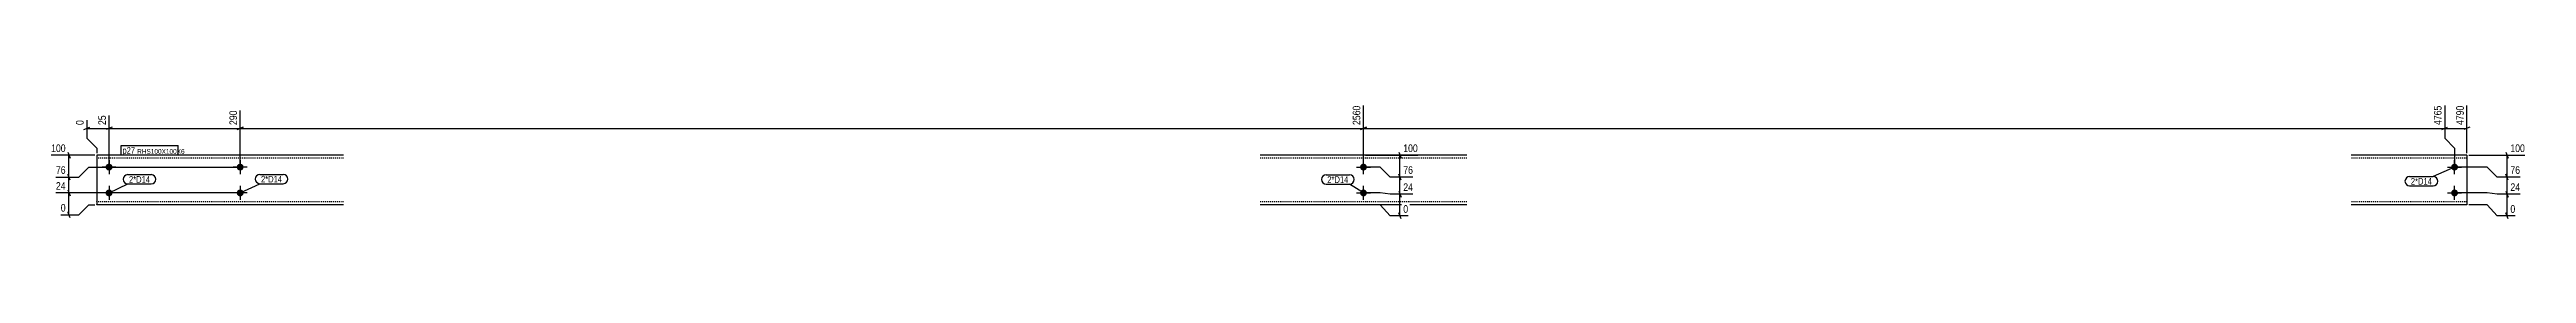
# Model space of a CAD drawing. Header units: millimetres. Extents: x 12 to 16228, y 12 to 243.
# Drawn here: x 11223 to 16228, y 12 to 243 of the extents above; entities that cross this region are included whole.
import ezdxf

# ---------------------------------------------------------------- set-up
doc = ezdxf.new("R2010")
doc.units = ezdxf.units.MM
doc.linetypes.add('DXK_LINE_DOT2', pattern=[3.9198, 1.9599, -1.9599])
for name, color, linetype in [('MÅLSÆTNING', 7, 'Continuous'), ('STÅL', 7, 'Continuous'), ('TEKST', 7, 'Continuous')]:
    doc.layers.add(name, color=color, linetype=linetype)
doc.styles.add('Arial Narrow', font='ARIALN.TTF', dxfattribs={"height": 0.2})

msp = doc.modelspace()

# ---------------------------------------------------------------- hatches: boundary and pattern name
at = {"layer": 'STÅL', "linetype": 'Continuous'}
for points in [[(11343.2, 109.4, -1), (11343.2, 123.4, -1)], [(11608.2, 109.4, -1), (11608.2, 123.4, -1)], [(13878.2, 123.4, -1), (13878.2, 109.4, -1)], [(16083.2, 123.4, -1), (16083.2, 109.4, -1)], [(11343.2, 57.4, -1), (11343.2, 71.4, -1)], [(11608.2, 57.4, -1), (11608.2, 71.4, -1)], [(13878.2, 71.4, -1), (13878.2, 57.4, -1)], [(16083.2, 71.4, -1), (16083.2, 57.4, -1)]]:
    msp.add_hatch(color=3, dxfattribs=at).paths.add_polyline_path(points)

# ---------------------------------------------------------------- linework, layer by layer
at = {"layer": 'MÅLSÆTNING', "color": 7, "linetype": 'Continuous'}
for p, q in [((11298.2, 211), (11298.2, 174.4)), ((11343.2, 120.4), (11343.2, 220.7)), ((11608.2, 120.4), (11608.2, 230.5)), ((11608.2, 120.4), (11608.2, 230.5)), ((13878.2, 120.4), (13878.2, 240.2)), ((13878.2, 120.4), (13878.2, 240.2)), ((16063.2, 240.2), (16063.2, 174.4)), ((16108.2, 144.4), (16108.2, 240.2)), ((11292.2, 192), (11304.2, 196.8)), ((11298.2, 194.4), (11343.2, 194.4)), ((11298.2, 174.4), (11318.2, 154.4)), ((11318.2, 154.4), (11318.2, 144.4)), ((11349.2, 196.8), (11337.2, 192)), ((11614.2, 196.8), (11602.2, 192)), ((11602.2, 192), (11614.2, 196.8)), ((11608.2, 194.4), (13878.2, 194.4)), ((13884.2, 196.8), (13872.2, 192)), ((13872.2, 192), (13884.2, 196.8)), ((16057.2, 192), (16069.2, 196.8)), ((16063.2, 194.4), (16108.2, 194.4)), ((16063.2, 174.4), (16083.2, 154.4)), ((16083.2, 154.4), (16083.2, 120.4)), ((16083.2, 154.4), (16083.2, 120.4)), ((16114.2, 196.8), (16102.2, 192)), ((11314.2, 140.4), (11226.2, 140.4)), ((11259.8, 146.4), (11264.6, 134.4)), ((11302.2, 116.4), (11604.2, 116.4)), ((11302.2, 116.4), (11604.2, 116.4)), ((13911.9, 116.4), (13882.2, 116.4)), ((13911.9, 116.4), (13882.2, 116.4)), ((13931.9, 96.4), (13911.9, 116.4)), ((13954.3, 90.4), (13949.5, 102.4)), ((16149.2, 116.4), (16087.2, 116.4)), ((16149.2, 116.4), (16087.2, 116.4)), ((16112.2, 140.4), (16225.3, 140.4)), ((16169.2, 96.4), (16149.2, 116.4)), ((16169.2, 96.4), (16149.2, 116.4)), ((16186.8, 146.4), (16191.6, 134.4)), ((16191.6, 90.4), (16186.8, 102.4)), ((16191.6, 90.4), (16186.8, 102.4)), ((16189.2, 96.4), (16189.2, 140.4)), ((11604.2, 64.4), (11235.9, 64.4)), ((11259.8, 70.4), (11264.6, 58.4)), ((11262.2, 20.4), (11262.2, 64.4)), ((13911.9, 64.4), (13882.2, 64.4)), ((13911.9, 64.4), (13882.2, 64.4)), ((13931.9, 62), (13911.9, 64.4)), ((13931.9, 62), (13911.9, 64.4)), ((13978.2, 96.4), (13931.9, 96.4)), ((13978.2, 62), (13931.9, 62)), ((13978.2, 62), (13931.9, 62)), ((13949.5, 68), (13954.3, 56)), ((13949.5, 68), (13954.3, 56)), ((13951.9, 62), (13951.9, 96.4)), ((13951.9, 18), (13951.9, 62)), ((16149.2, 64.4), (16087.2, 64.4)), ((16149.2, 64.4), (16087.2, 64.4)), ((16169.2, 62), (16149.2, 64.4)), ((16169.2, 62), (16149.2, 64.4)), ((16215.5, 96.4), (16169.2, 96.4)), ((16215.5, 96.4), (16169.2, 96.4)), ((16215.5, 62), (16169.2, 62)), ((16215.5, 62), (16169.2, 62)), ((16186.8, 68), (16191.6, 56)), ((16186.8, 68), (16191.6, 56)), ((16189.2, 62), (16189.2, 96.4)), ((16189.2, 18), (16189.2, 62)), ((11245.7, 20.4), (11282.2, 20.4)), ((11264.6, 14.4), (11259.8, 26.4)), ((11282.2, 20.4), (11302.2, 40.4)), ((11302.2, 40.4), (11314.2, 40.4)), ((13911.9, 40.4), (13882.2, 40.4)), ((13931.9, 18), (13911.9, 40.4)), ((13968.4, 18), (13931.9, 18)), ((13954.3, 12), (13949.5, 24)), ((16149.2, 40.4), (16112.2, 40.4)), ((16169.2, 18), (16149.2, 40.4)), ((16205.8, 18), (16169.2, 18)), ((16191.6, 12), (16186.8, 24))]:
    msp.add_line(p, q, dxfattribs=at)
at = {"layer": 'STÅL', "color": 2, "linetype": 'Continuous'}
for p, q in [((11817.2, 140.4), (11318.2, 140.4)), ((11318.2, 140.4), (11318.2, 41.3)), ((14087.2, 140.4), (13669.2, 140.4)), ((16108.2, 140.4), (15874.2, 140.4)), ((16108.2, 140.4), (16108.2, 139.5)), ((16108.2, 139.5), (16108.2, 136.9)), ((16108.2, 136.9), (16108.2, 40.4)), ((11318.2, 40.4), (11318.2, 41.3)), ((11817.2, 40.4), (11318.2, 40.4)), ((14087.2, 40.4), (13669.2, 40.4)), ((16108.2, 40.4), (15874.2, 40.4))]:
    msp.add_line(p, q, dxfattribs=at)
at = {"layer": 'STÅL', "color": 7, "linetype": 'DXK_LINE_DOT2'}
for p, q in [((11817.2, 134.4), (11318.2, 134.4)), ((14087.2, 134.4), (13669.2, 134.4)), ((16108.2, 134.4), (15874.2, 134.4)), ((11318.2, 46.4), (11318.2, 46.9)), ((11817.2, 46.4), (11318.2, 46.4)), ((14087.2, 46.4), (13669.2, 46.4)), ((16108.2, 46.4), (15874.2, 46.4)), ((16108.2, 46.4), (16108.2, 46.9))]:
    msp.add_line(p, q, dxfattribs=at)
at = {"layer": 'STÅL', "color": 3, "linetype": 'Continuous'}
for p, q in [((11357.2, 116.4), (11329.2, 116.4)), ((11343.2, 130.4), (11343.2, 102.4)), ((11622.2, 116.4), (11594.2, 116.4)), ((11608.2, 130.4), (11608.2, 102.4)), ((13864.2, 116.4), (13892.2, 116.4)), ((13878.2, 102.4), (13878.2, 130.4)), ((16069.2, 116.4), (16097.2, 116.4)), ((16083.2, 102.4), (16083.2, 130.4)), ((11357.2, 64.4), (11329.2, 64.4)), ((11343.2, 78.4), (11343.2, 50.4)), ((11622.2, 64.4), (11594.2, 64.4)), ((11608.2, 78.4), (11608.2, 50.4)), ((13864.2, 64.4), (13892.2, 64.4)), ((13878.2, 50.4), (13878.2, 78.4)), ((16069.2, 64.4), (16097.2, 64.4)), ((16083.2, 50.4), (16083.2, 78.4))]:
    msp.add_line(p, q, dxfattribs=at)

# ---------------------------------------------------------------- wipeouts: each hides what was drawn before it
at = {"color": 0}
for points in [[(11692.9, 85.4), (11692.9, 99.4), (11650.3, 99.4), (11650.3, 85.4)], [(16037.4, 81), (16037.4, 95), (15994.8, 95), (15994.8, 81)]]:
    msp.add_wipeout(points, dxfattribs=at).dxf.layer = 'TEKST'

# ---------------------------------------------------------------- next in the draw order: wipeouts: each hides what was drawn before it
at = {"color": 0, "linetype": 'Continuous'}
for points in [[(11340, 223.9), (11317.6, 223.9), (11317.6, 198), (11340, 198)], [(16105, 243.4), (16082.6, 243.4), (16082.6, 198), (16105, 198)], [(16228.5, 143.6), (16228.5, 166), (16192.8, 166), (16192.8, 143.6)], [(13981.4, 99.6), (13981.4, 122), (13955.5, 122), (13955.5, 99.6)], [(11258.6, 67.6), (11258.6, 90), (11232.7, 90), (11232.7, 67.6)]]:
    msp.add_wipeout(points, dxfattribs=at).dxf.layer = 'MÅLSÆTNING'
at = {"color": 0}
for points in [[(11395.8, 143.2), (11395.8, 157.2), (11370.2, 157.2), (11370.2, 143.2)], [(11692.9, 85.4), (11692.9, 99.4), (11650.3, 99.4), (11650.3, 85.4)], [(13847.8, 84.6), (13847.8, 98.6), (13805.2, 98.6), (13805.2, 84.6)], [(16037.4, 81), (16037.4, 95), (15994.8, 95), (15994.8, 81)]]:
    msp.add_wipeout(points, dxfattribs=at).dxf.layer = 'TEKST'

# ---------------------------------------------------------------- next in the draw order: linework, layer by layer
at = {"layer": 'MÅLSÆTNING', "color": 7, "linetype": 'Continuous'}
for p, q in [((11343.2, 120.4), (11343.2, 220.7)), ((16063.2, 240.2), (16063.2, 174.4)), ((11349.2, 196.8), (11337.2, 192)), ((11343.2, 194.4), (11608.2, 194.4)), ((13878.2, 194.4), (16063.2, 194.4)), ((16057.2, 192), (16069.2, 196.8)), ((16063.2, 174.4), (16083.2, 154.4)), ((11264.6, 90.4), (11259.8, 102.4)), ((11264.6, 90.4), (11259.8, 102.4)), ((11262.2, 96.4), (11262.2, 140.4)), ((11282.2, 96.4), (11302.2, 116.4)), ((11282.2, 96.4), (11302.2, 116.4)), ((13882.2, 140.4), (13987.9, 140.4)), ((13949.5, 146.4), (13954.3, 134.4)), ((11235.9, 96.4), (11282.2, 96.4)), ((11235.9, 96.4), (11282.2, 96.4))]:
    msp.add_line(p, q, dxfattribs=at)
at = {"layer": 'TEKST', "color": 7, "linetype": 'Continuous'}
for p, q in [((11647.9, 101.8), (11695.3, 101.8)), ((16083.2, 116.4), (16039.8, 97.4)), ((11608.2, 64.4), (11647.9, 83)), ((11647.9, 83), (11695.3, 83)), ((15992.4, 97.4), (16039.8, 97.4)), ((15992.4, 78.6), (16039.8, 78.6))]:
    msp.add_line(p, q, dxfattribs=at)
for centre, start, end in [((11647.9, 92.4), 90, 270), ((11695.3, 92.4), 270, 90), ((15992.4, 88), 90, 270), ((16039.8, 88), 270, 90)]:
    msp.add_arc(centre, 9.4, start, end, dxfattribs=at)

# ---------------------------------------------------------------- next in the draw order: texts
at = {"layer": 'MÅLSÆTNING', "color": 3, "linetype": 'Continuous', "style": 'Arial Narrow'}
for s, p in [('25', (11336.8, 201.2)), ('4790', (16101.8, 201.2))]:
    msp.add_text(s, height=15.27, rotation=90.0002, dxfattribs=at).set_placement(p)
for s, p in [('100', (16196, 146.8)), ('76', (13958.7, 102.8))]:
    msp.add_text(s, height=15.27, dxfattribs=at).set_placement(p)
at = {"layer": 'TEKST', "color": 3, "style": 'Arial Narrow'}
for p in [(11650.3, 85.4), (15994.8, 81)]:
    msp.add_text('2*D14', height=13.36, dxfattribs=at).set_placement(p)

# ---------------------------------------------------------------- next in the draw order: wipeouts: each hides what was drawn before it
at = {"color": 0, "linetype": 'Continuous'}
for points in [[(11295, 214.1), (11272.6, 214.1), (11272.6, 198), (11295, 198)], [(11258.6, 23.6), (11258.6, 46), (11242.5, 46), (11242.5, 23.6)]]:
    msp.add_wipeout(points, dxfattribs=at).dxf.layer = 'MÅLSÆTNING'
at = {"color": 0}
for points in [[(11395.8, 143.2), (11395.8, 157.2), (11370.2, 157.2), (11370.2, 143.2)], [(13847.8, 84.6), (13847.8, 98.6), (13805.2, 98.6), (13805.2, 84.6)]]:
    msp.add_wipeout(points, dxfattribs=at).dxf.layer = 'TEKST'

# ---------------------------------------------------------------- next in the draw order: linework, layer by layer
at = {"layer": 'MÅLSÆTNING', "color": 7, "linetype": 'Continuous'}
for p, q in [((11604.2, 64.4), (11235.9, 64.4)), ((11259.8, 70.4), (11264.6, 58.4)), ((11262.2, 64.4), (11262.2, 96.4))]:
    msp.add_line(p, q, dxfattribs=at)
at = {"layer": 'TEKST', "color": 7, "linetype": 'Continuous'}
for p, q in [((11367.8, 140.8), (11367.8, 159.6)), ((13802.8, 101), (13850.2, 101)), ((13802.8, 82.2), (13850.2, 82.2)), ((13878.2, 64.4), (13850.2, 82.2))]:
    msp.add_line(p, q, dxfattribs=at)
for centre, start, end in [((13802.8, 91.6), 90, 270), ((13850.2, 91.6), 270, 90)]:
    msp.add_arc(centre, 9.4, start, end, dxfattribs=at)

# ---------------------------------------------------------------- next in the draw order: texts
at = {"layer": 'MÅLSÆTNING', "color": 3, "linetype": 'Continuous', "style": 'Arial Narrow'}
msp.add_text('0', height=15.3, rotation=90.0002, dxfattribs=at).set_placement((11291.8, 201.2))
for s, height, p in [('24', 15.27, (11235.9, 70.8)), ('0', 15.3, (11245.7, 26.8))]:
    msp.add_text(s, height=height, dxfattribs=at).set_placement(p)
at = {"layer": 'TEKST', "color": 3, "style": 'Arial Narrow'}
msp.add_text('2*D14', height=13.36, dxfattribs=at).set_placement((13805.2, 84.6))

# ---------------------------------------------------------------- next in the draw order: wipeouts: each hides what was drawn before it
at = {"color": 0, "linetype": 'Continuous'}
for points in [[(11605, 233.7), (11582.6, 233.7), (11582.6, 198), (11605, 198)], [(13875, 243.4), (13852.6, 243.4), (13852.6, 198), (13875, 198)], [(16060, 243.4), (16037.6, 243.4), (16037.6, 198), (16060, 198)], [(11258.6, 143.6), (11258.6, 166), (11223, 166), (11223, 143.6)], [(16218.7, 99.6), (16218.7, 122), (16192.8, 122), (16192.8, 99.6)], [(13981.4, 65.2), (13981.4, 87.6), (13955.5, 87.6), (13955.5, 65.2)]]:
    msp.add_wipeout(points, dxfattribs=at).dxf.layer = 'MÅLSÆTNING'
at = {"color": 0}
msp.add_wipeout([(11480.4, 143.2), (11480.4, 153.2), (11400, 153.2), (11400, 143.2)], dxfattribs=at).dxf.layer = 'TEKST'

# ---------------------------------------------------------------- next in the draw order: linework, layer by layer
at = {"layer": 'MÅLSÆTNING', "color": 7, "linetype": 'Continuous'}
for p, q in [((13931.9, 96.4), (13911.9, 116.4)), ((13954.3, 90.4), (13949.5, 102.4)), ((13951.9, 96.4), (13951.9, 140.4)), ((13978.2, 96.4), (13931.9, 96.4))]:
    msp.add_line(p, q, dxfattribs=at)

# ---------------------------------------------------------------- next in the draw order: texts
at = {"layer": 'MÅLSÆTNING', "color": 3, "linetype": 'Continuous', "style": 'Arial Narrow'}
for s, p in [('290', (11601.8, 201.2)), ('2560', (13871.8, 201.2)), ('4765', (16056.8, 201.2))]:
    msp.add_text(s, height=15.27, rotation=90.0002, dxfattribs=at).set_placement(p)
for s, p in [('100', (11226.2, 146.8)), ('76', (16196, 102.8))]:
    msp.add_text(s, height=15.27, dxfattribs=at).set_placement(p)

# ---------------------------------------------------------------- next in the draw order: wipeouts: each hides what was drawn before it
at = {"color": 0, "linetype": 'Continuous'}
msp.add_wipeout([(13971.6, 21.2), (13971.6, 43.6), (13955.5, 43.6), (13955.5, 21.2)], dxfattribs=at).dxf.layer = 'MÅLSÆTNING'
at = {"color": 0}
for points in [[(11480.4, 143.2), (11480.4, 153.2), (11400, 153.2), (11400, 143.2)], [(11426.1, 84.8), (11426.1, 98.8), (11383.5, 98.8), (11383.5, 84.8)]]:
    msp.add_wipeout(points, dxfattribs=at).dxf.layer = 'TEKST'

# ---------------------------------------------------------------- next in the draw order: linework, layer by layer
at = {"layer": 'TEKST', "color": 7, "linetype": 'Continuous'}
for p, q in [((11367.8, 159.6), (11482.8, 159.6)), ((11482.8, 140.8), (11482.8, 159.6)), ((11367.8, 140.8), (11482.8, 140.8))]:
    msp.add_line(p, q, dxfattribs=at)

# ---------------------------------------------------------------- next in the draw order: texts
at = {"layer": 'MÅLSÆTNING', "color": 3, "linetype": 'Continuous', "style": 'Arial Narrow'}
for s, height, p in [('24', 15.27, (13958.7, 68.4)), ('0', 15.3, (13958.7, 24.4))]:
    msp.add_text(s, height=height, dxfattribs=at).set_placement(p)
at = {"layer": 'TEKST', "color": 3, "style": 'Arial Narrow'}
for s, height, p in [('p27', 13.36, (11370.2, 143.2)), ('RHS100X100X6', 9.544, (11400, 143.2))]:
    msp.add_text(s, height=height, dxfattribs=at).set_placement(p)

# ---------------------------------------------------------------- next in the draw order: wipeouts: each hides what was drawn before it
at = {"color": 0, "linetype": 'Continuous'}
for points in [[(13991.1, 143.6), (13991.1, 166), (13955.5, 166), (13955.5, 143.6)], [(11258.6, 99.6), (11258.6, 122), (11232.7, 122), (11232.7, 99.6)], [(16218.7, 65.2), (16218.7, 87.6), (16192.8, 87.6), (16192.8, 65.2)]]:
    msp.add_wipeout(points, dxfattribs=at).dxf.layer = 'MÅLSÆTNING'
at = {"color": 0}
msp.add_wipeout([(11426.1, 84.8), (11426.1, 98.8), (11383.5, 98.8), (11383.5, 84.8)], dxfattribs=at).dxf.layer = 'TEKST'

# ---------------------------------------------------------------- next in the draw order: linework, layer by layer
at = {"layer": 'TEKST', "color": 7, "linetype": 'Continuous'}
for p, q in [((11381.1, 101.2), (11428.5, 101.2)), ((11343.2, 64.4), (11381.1, 82.4)), ((11381.1, 82.4), (11428.5, 82.4))]:
    msp.add_line(p, q, dxfattribs=at)
for centre, start, end in [((11381.1, 91.8), 90, 270), ((11428.5, 91.8), 270, 90)]:
    msp.add_arc(centre, 9.4, start, end, dxfattribs=at)

# ---------------------------------------------------------------- next in the draw order: texts
at = {"layer": 'MÅLSÆTNING', "color": 3, "linetype": 'Continuous', "style": 'Arial Narrow'}
for s, p in [('100', (13958.7, 146.8)), ('76', (11235.9, 102.8))]:
    msp.add_text(s, height=15.27, dxfattribs=at).set_placement(p)
at = {"layer": 'TEKST', "color": 3, "style": 'Arial Narrow'}
msp.add_text('2*D14', height=13.36, dxfattribs=at).set_placement((11383.5, 84.8))

# ---------------------------------------------------------------- next in the draw order: wipeouts: each hides what was drawn before it
at = {"color": 0, "linetype": 'Continuous'}
msp.add_wipeout([(16209, 21.2), (16209, 43.6), (16192.8, 43.6), (16192.8, 21.2)], dxfattribs=at).dxf.layer = 'MÅLSÆTNING'

# ---------------------------------------------------------------- next in the draw order: texts
at = {"layer": 'MÅLSÆTNING', "color": 3, "linetype": 'Continuous', "style": 'Arial Narrow'}
for s, height, p in [('24', 15.27, (16196, 68.4)), ('0', 15.3, (16196, 24.4))]:
    msp.add_text(s, height=height, dxfattribs=at).set_placement(p)

doc.saveas('drawing.dxf')
